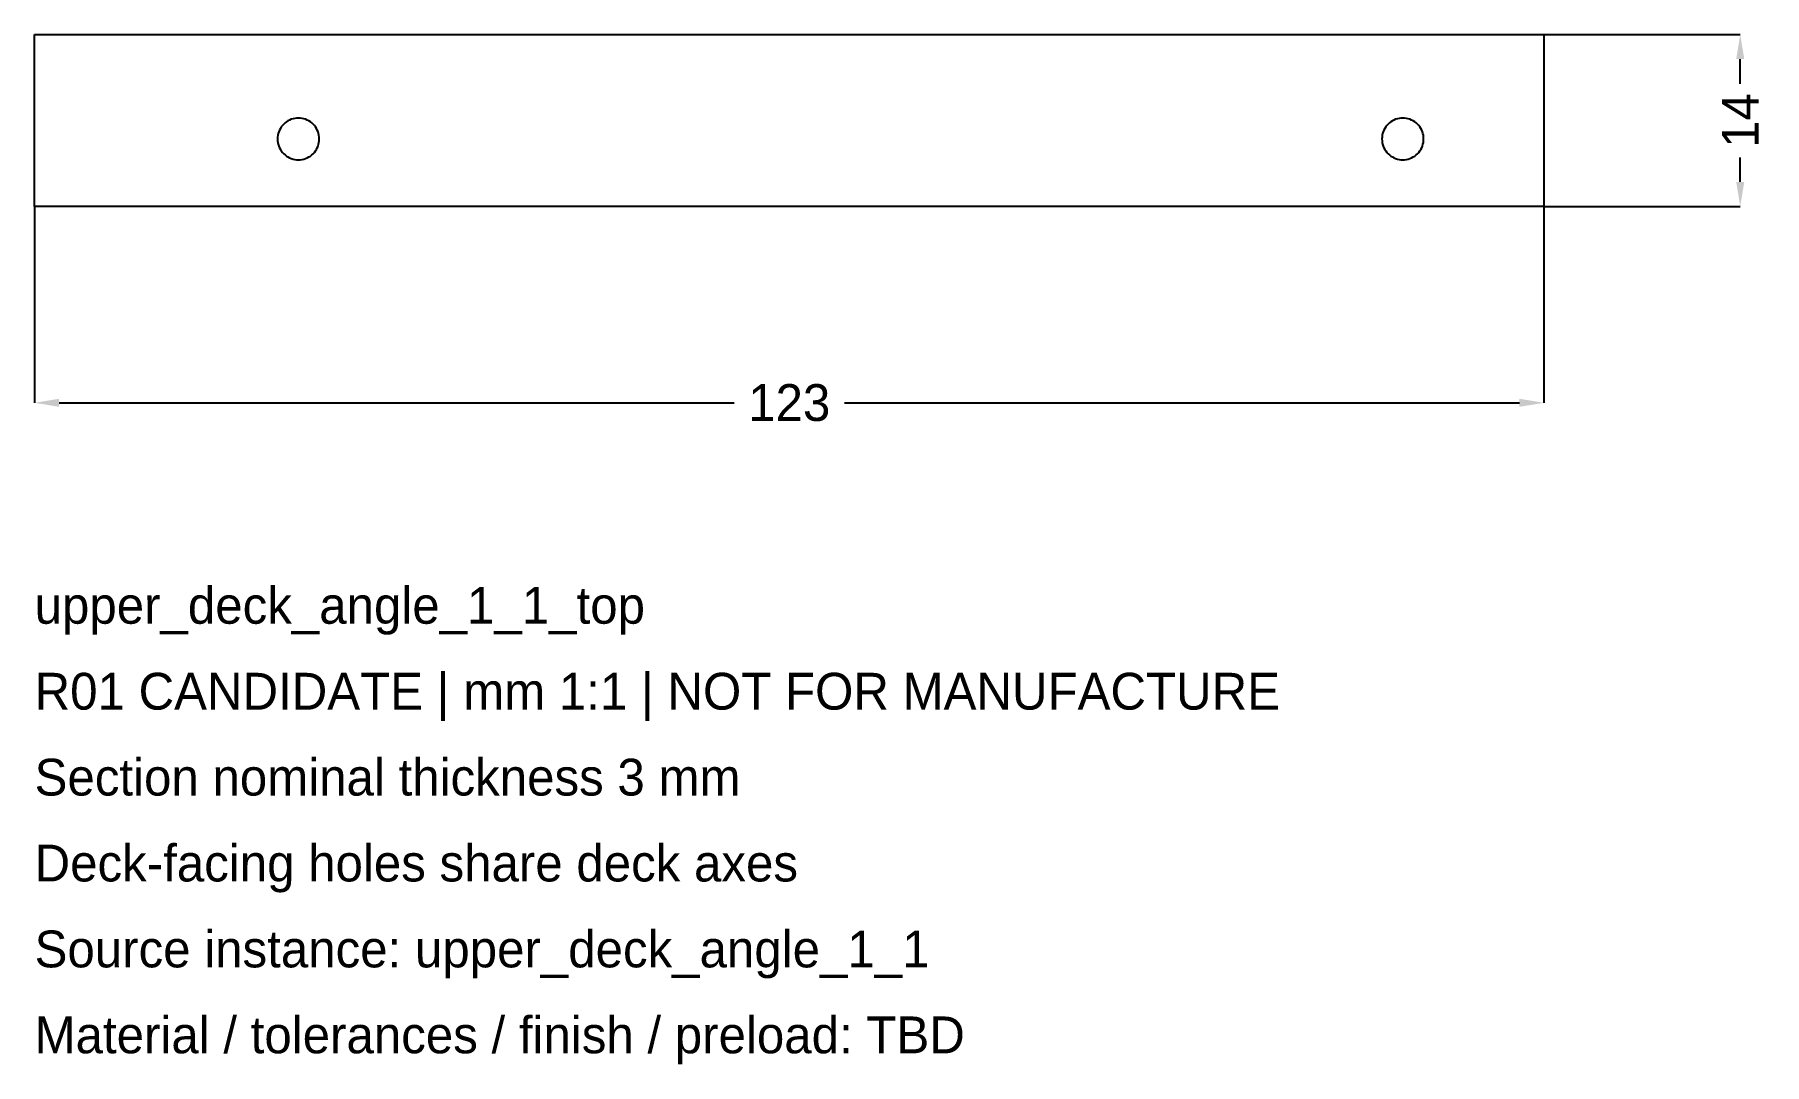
# Model space of a CAD drawing. Header units: millimetres. Extents: x 0 to 1322, y -1284 to 196.
# Drawn here: x 960 to 1101, y -869.9 to -786 of the extents above; entities that cross this region are included whole.
import ezdxf

# ---------------------------------------------------------------- set-up
doc = ezdxf.new("R2010")
doc.units = ezdxf.units.MM
for name, color, linetype in [('REFERENCE_DIMENSIONS', 2, 'Continuous'), ('REFERENCE_GEOMETRY', 7, 'Continuous'), ('REFERENCE_NOTES', 3, 'Continuous')]:
    doc.layers.add(name, color=color, linetype=linetype)
doc.dimstyles.get("Standard").update_dxf_attribs({"dimtxt": 2.5, "dimasz": 2.5, "dimexe": 1.25, "dimexo": 0.625, "dimtad": 1, "dimcen": 2.5, "dimazin": 3, "dimtfac": 1, "dimtmove": 0, "dimatfit": 3})

# ---------------------------------------------------------------- blocks, each defined once
blk = doc.blocks.new('_CLOSEDFILLED')
at = {"color": 0, "linetype": 'BYBLOCK'}
blk.add_solid([(-1, 0.164), (0, 0), (-1, -0.164)], dxfattribs=at)
blk = doc.blocks.new('*D17')
for p, q in [((960, -800), (960, -816)), ((1083, -800), (1083, -816)), ((962, -816), (1017, -816)), ((1026, -816), (1081, -816))]:
    blk.add_line(p, q)
at = {"layer": 'Defpoints'}
for p in [(960, -800), (1083, -800), (960, -816)]:
    blk.add_point(p, dxfattribs=at)
at = {"layer": 'REFERENCE_DIMENSIONS', "xscale": 2, "yscale": 2, "rotation": 180}
blk.add_blockref('_CLOSEDFILLED', (960, -816), dxfattribs=at)
at = {"layer": 'REFERENCE_DIMENSIONS', "xscale": 2, "yscale": 2}
blk.add_blockref('_CLOSEDFILLED', (1083, -816), dxfattribs=at)
at = {"layer": 'REFERENCE_DIMENSIONS', "insert": (1021.5, -816), "char_height": 3, "attachment_point": 5}
blk.add_mtext('123', dxfattribs=at)
blk = doc.blocks.new('*D18')
for p, q in [((1083, -786), (1099, -786)), ((1099, -790), (1099, -788)), ((1099, -798), (1099, -796)), ((1083, -800), (1099, -800))]:
    blk.add_line(p, q)
at = {"layer": 'Defpoints'}
for p in [(1083, -786), (1083, -800), (1099, -800)]:
    blk.add_point(p, dxfattribs=at)
at = {"layer": 'REFERENCE_DIMENSIONS', "xscale": 2, "yscale": 2}
for p, rotation in [((1099, -786), 90), ((1099, -800), 270)]:
    blk.add_blockref('_CLOSEDFILLED', p, dxfattribs=dict(at, rotation=rotation))
at = {"layer": 'REFERENCE_DIMENSIONS', "insert": (1099, -793), "char_height": 3, "attachment_point": 5, "rotation": 90}
blk.add_mtext('14', dxfattribs=at)

msp = doc.modelspace()

# ---------------------------------------------------------------- linework, layer by layer
at = {"layer": 'REFERENCE_GEOMETRY'}
for points in [[(960, -786), (960.25, -786), (960.5, -786), (960.75, -786), (961, -786), (961.25, -786), (961.5, -786), (961.75, -786), (962, -786), (962.25, -786), (962.5, -786), (962.75, -786), (963, -786), (963.25, -786), (963.5, -786), (963.75, -786), (964, -786), (964.25, -786), (964.5, -786), (964.75, -786), (965, -786), (965.25, -786), (965.5, -786), (965.75, -786), (966, -786), (966.25, -786), (966.5, -786), (966.75, -786), (967, -786), (967.25, -786), (967.5, -786), (967.75, -786), (968, -786), (968.25, -786), (968.5, -786), (968.75, -786), (969, -786), (969.25, -786), (969.5, -786), (969.75, -786), (970, -786), (970.25, -786), (970.5, -786), (970.75, -786), (971, -786), (971.25, -786), (971.5, -786), (971.75, -786), (972, -786), (972.25, -786), (972.5, -786), (972.75, -786), (973, -786), (973.25, -786), (973.5, -786), (973.75, -786), (974, -786), (974.25, -786), (974.5, -786), (974.75, -786), (975, -786), (975.25, -786), (975.5, -786), (975.75, -786), (976, -786), (976.25, -786), (976.5, -786), (976.75, -786), (977, -786), (977.25, -786), (977.5, -786), (977.75, -786), (978, -786), (978.25, -786), (978.5, -786), (978.75, -786), (979, -786), (979.25, -786), (979.5, -786), (979.75, -786), (980, -786), (980.25, -786), (980.5, -786), (980.75, -786), (981, -786), (981.25, -786), (981.5, -786), (981.75, -786), (982, -786), (982.25, -786), (982.5, -786), (982.75, -786), (983, -786), (983.25, -786), (983.5, -786), (983.75, -786), (984, -786), (984.25, -786), (984.5, -786), (984.75, -786), (985, -786), (985.25, -786), (985.5, -786), (985.75, -786), (986, -786), (986.25, -786), (986.5, -786), (986.75, -786), (987, -786), (987.25, -786), (987.5, -786), (987.75, -786), (988, -786), (988.25, -786), (988.5, -786), (988.75, -786), (989, -786), (989.25, -786), (989.5, -786), (989.75, -786), (990, -786), (990.25, -786), (990.5, -786), (990.75, -786), (991, -786), (991.25, -786), (991.5, -786), (991.75, -786), (992, -786), (992.25, -786), (992.5, -786), (992.75, -786), (993, -786), (993.25, -786), (993.5, -786), (993.75, -786), (994, -786), (994.25, -786), (994.5, -786), (994.75, -786), (995, -786), (995.25, -786), (995.5, -786), (995.75, -786), (996, -786), (996.25, -786), (996.5, -786), (996.75, -786), (997, -786), (997.25, -786), (997.5, -786), (997.75, -786), (998, -786), (998.25, -786), (998.5, -786), (998.75, -786), (999, -786), (999.25, -786), (999.5, -786), (999.75, -786), (1000, -786), (1000.25, -786), (1000.5, -786), (1000.75, -786), (1001, -786), (1001.25, -786), (1001.5, -786), (1001.75, -786), (1002, -786), (1002.25, -786), (1002.5, -786), (1002.75, -786), (1003, -786), (1003.25, -786), (1003.5, -786), (1003.75, -786), (1004, -786), (1004.25, -786), (1004.5, -786), (1004.75, -786), (1005, -786), (1005.25, -786), (1005.5, -786), (1005.75, -786), (1006, -786), (1006.25, -786), (1006.5, -786), (1006.75, -786), (1007, -786), (1007.25, -786), (1007.5, -786), (1007.75, -786), (1008, -786), (1008.25, -786), (1008.5, -786), (1008.75, -786), (1009, -786), (1009.25, -786), (1009.5, -786), (1009.75, -786), (1010, -786), (1010.25, -786), (1010.5, -786), (1010.75, -786), (1011, -786), (1011.25, -786), (1011.5, -786), (1011.75, -786), (1012, -786), (1012.25, -786), (1012.5, -786), (1012.75, -786), (1013, -786), (1013.25, -786), (1013.5, -786), (1013.75, -786), (1014, -786), (1014.25, -786), (1014.5, -786), (1014.75, -786), (1015, -786), (1015.25, -786), (1015.5, -786), (1015.75, -786), (1016, -786), (1016.25, -786), (1016.5, -786), (1016.75, -786), (1017, -786), (1017.25, -786), (1017.5, -786), (1017.75, -786), (1018, -786), (1018.25, -786), (1018.5, -786), (1018.75, -786), (1019, -786), (1019.25, -786), (1019.5, -786), (1019.75, -786), (1020, -786), (1020.25, -786), (1020.5, -786), (1020.75, -786), (1021, -786), (1021.25, -786), (1021.5, -786), (1021.75, -786), (1022, -786), (1022.25, -786), (1022.5, -786), (1022.75, -786), (1023, -786), (1023.25, -786), (1023.5, -786), (1023.75, -786), (1024, -786), (1024.25, -786), (1024.5, -786), (1024.75, -786), (1025, -786), (1025.25, -786), (1025.5, -786), (1025.75, -786), (1026, -786), (1026.25, -786), (1026.5, -786), (1026.75, -786), (1027, -786), (1027.25, -786), (1027.5, -786), (1027.75, -786), (1028, -786), (1028.25, -786), (1028.5, -786), (1028.75, -786), (1029, -786), (1029.25, -786), (1029.5, -786), (1029.75, -786), (1030, -786), (1030.25, -786), (1030.5, -786), (1030.75, -786), (1031, -786), (1031.25, -786), (1031.5, -786), (1031.75, -786), (1032, -786), (1032.25, -786), (1032.5, -786), (1032.75, -786), (1033, -786), (1033.25, -786), (1033.5, -786), (1033.75, -786), (1034, -786), (1034.25, -786), (1034.5, -786), (1034.75, -786), (1035, -786), (1035.25, -786), (1035.5, -786), (1035.75, -786), (1036, -786), (1036.25, -786), (1036.5, -786), (1036.75, -786), (1037, -786), (1037.25, -786), (1037.5, -786), (1037.75, -786), (1038, -786), (1038.25, -786), (1038.5, -786), (1038.75, -786), (1039, -786), (1039.25, -786), (1039.5, -786), (1039.75, -786), (1040, -786), (1040.25, -786), (1040.5, -786), (1040.75, -786), (1041, -786), (1041.25, -786), (1041.5, -786), (1041.75, -786), (1042, -786), (1042.25, -786), (1042.5, -786), (1042.75, -786), (1043, -786), (1043.25, -786), (1043.5, -786), (1043.75, -786), (1044, -786), (1044.25, -786), (1044.5, -786), (1044.75, -786), (1045, -786), (1045.25, -786), (1045.5, -786), (1045.75, -786), (1046, -786), (1046.25, -786), (1046.5, -786), (1046.75, -786), (1047, -786), (1047.25, -786), (1047.5, -786), (1047.75, -786), (1048, -786), (1048.25, -786), (1048.5, -786), (1048.75, -786), (1049, -786), (1049.25, -786), (1049.5, -786), (1049.75, -786), (1050, -786), (1050.25, -786), (1050.5, -786), (1050.75, -786), (1051, -786), (1051.25, -786), (1051.5, -786), (1051.75, -786), (1052, -786), (1052.25, -786), (1052.5, -786), (1052.75, -786), (1053, -786), (1053.25, -786), (1053.5, -786), (1053.75, -786), (1054, -786), (1054.25, -786), (1054.5, -786), (1054.75, -786), (1055, -786), (1055.25, -786), (1055.5, -786), (1055.75, -786), (1056, -786), (1056.25, -786), (1056.5, -786), (1056.75, -786), (1057, -786), (1057.25, -786), (1057.5, -786), (1057.75, -786), (1058, -786), (1058.25, -786), (1058.5, -786), (1058.75, -786), (1059, -786), (1059.25, -786), (1059.5, -786), (1059.75, -786), (1060, -786), (1060.25, -786), (1060.5, -786), (1060.75, -786), (1061, -786), (1061.25, -786), (1061.5, -786), (1061.75, -786), (1062, -786), (1062.25, -786), (1062.5, -786), (1062.75, -786), (1063, -786), (1063.25, -786), (1063.5, -786), (1063.75, -786), (1064, -786), (1064.25, -786), (1064.5, -786), (1064.75, -786), (1065, -786), (1065.25, -786), (1065.5, -786), (1065.75, -786), (1066, -786), (1066.25, -786), (1066.5, -786), (1066.75, -786), (1067, -786), (1067.25, -786), (1067.5, -786), (1067.75, -786), (1068, -786), (1068.25, -786), (1068.5, -786), (1068.75, -786), (1069, -786), (1069.25, -786), (1069.5, -786), (1069.75, -786), (1070, -786), (1070.25, -786), (1070.5, -786), (1070.75, -786), (1071, -786), (1071.25, -786), (1071.5, -786), (1071.75, -786), (1072, -786), (1072.25, -786), (1072.5, -786), (1072.75, -786), (1073, -786), (1073.25, -786), (1073.5, -786), (1073.75, -786), (1074, -786), (1074.25, -786), (1074.5, -786), (1074.75, -786), (1075, -786), (1075.25, -786), (1075.5, -786), (1075.75, -786), (1076, -786), (1076.25, -786), (1076.5, -786), (1076.75, -786), (1077, -786), (1077.25, -786), (1077.5, -786), (1077.75, -786), (1078, -786), (1078.25, -786), (1078.5, -786), (1078.75, -786), (1079, -786), (1079.25, -786), (1079.5, -786), (1079.75, -786), (1080, -786), (1080.25, -786), (1080.5, -786), (1080.75, -786), (1081, -786), (1081.25, -786), (1081.5, -786), (1081.75, -786), (1082, -786), (1082.25, -786), (1082.5, -786), (1082.75, -786), (1083, -786), (1083, -786.25), (1083, -786.5), (1083, -786.75), (1083, -787), (1083, -787.25), (1083, -787.5), (1083, -787.75), (1083, -788), (1083, -788.25), (1083, -788.5), (1083, -788.75), (1083, -789), (1083, -789.25), (1083, -789.5), (1083, -789.75), (1083, -790), (1083, -790.25), (1083, -790.5), (1083, -790.75), (1083, -791), (1083, -791.25), (1083, -791.5), (1083, -791.75), (1083, -792), (1083, -792.25), (1083, -792.5), (1083, -792.75), (1083, -793), (1083, -793.25), (1083, -793.5), (1083, -793.75), (1083, -794), (1083, -794.25), (1083, -794.5), (1083, -794.75), (1083, -795), (1083, -795.25), (1083, -795.5), (1083, -795.75), (1083, -796), (1083, -796.25), (1083, -796.5), (1083, -796.75), (1083, -797), (1083, -797.25), (1083, -797.5), (1083, -797.75), (1083, -798), (1083, -798.25), (1083, -798.5), (1083, -798.75), (1083, -799), (1083, -799.25), (1083, -799.5), (1083, -799.75), (1083, -800), (1082.75, -800), (1082.5, -800), (1082.25, -800), (1082, -800), (1081.75, -800), (1081.5, -800), (1081.25, -800), (1081, -800), (1080.75, -800), (1080.5, -800), (1080.25, -800), (1080, -800), (1079.75, -800), (1079.5, -800), (1079.25, -800), (1079, -800), (1078.75, -800), (1078.5, -800), (1078.25, -800), (1078, -800), (1077.75, -800), (1077.5, -800), (1077.25, -800), (1077, -800), (1076.75, -800), (1076.5, -800), (1076.25, -800), (1076, -800), (1075.75, -800), (1075.5, -800), (1075.25, -800), (1075, -800), (1074.75, -800), (1074.5, -800), (1074.25, -800), (1074, -800), (1073.75, -800), (1073.5, -800), (1073.25, -800), (1073, -800), (1072.75, -800), (1072.5, -800), (1072.25, -800), (1072, -800), (1071.75, -800), (1071.5, -800), (1071.25, -800), (1071, -800), (1070.75, -800), (1070.5, -800), (1070.25, -800), (1070, -800), (1069.75, -800), (1069.5, -800), (1069.25, -800), (1069, -800), (1068.75, -800), (1068.5, -800), (1068.25, -800), (1068, -800), (1067.75, -800), (1067.5, -800), (1067.25, -800), (1067, -800), (1066.75, -800), (1066.5, -800), (1066.25, -800), (1066, -800), (1065.75, -800), (1065.5, -800), (1065.25, -800), (1065, -800), (1064.75, -800), (1064.5, -800), (1064.25, -800), (1064, -800), (1063.75, -800), (1063.5, -800), (1063.25, -800), (1063, -800), (1062.75, -800), (1062.5, -800), (1062.25, -800), (1062, -800), (1061.75, -800), (1061.5, -800), (1061.25, -800), (1061, -800), (1060.75, -800), (1060.5, -800), (1060.25, -800), (1060, -800), (1059.75, -800), (1059.5, -800), (1059.25, -800), (1059, -800), (1058.75, -800), (1058.5, -800), (1058.25, -800), (1058, -800), (1057.75, -800), (1057.5, -800), (1057.25, -800), (1057, -800), (1056.75, -800), (1056.5, -800), (1056.25, -800), (1056, -800), (1055.75, -800), (1055.5, -800), (1055.25, -800), (1055, -800), (1054.75, -800), (1054.5, -800), (1054.25, -800), (1054, -800), (1053.75, -800), (1053.5, -800), (1053.25, -800), (1053, -800), (1052.75, -800), (1052.5, -800), (1052.25, -800), (1052, -800), (1051.75, -800), (1051.5, -800), (1051.25, -800), (1051, -800), (1050.75, -800), (1050.5, -800), (1050.25, -800), (1050, -800), (1049.75, -800), (1049.5, -800), (1049.25, -800), (1049, -800), (1048.75, -800), (1048.5, -800), (1048.25, -800), (1048, -800), (1047.75, -800), (1047.5, -800), (1047.25, -800), (1047, -800), (1046.75, -800), (1046.5, -800), (1046.25, -800), (1046, -800), (1045.75, -800), (1045.5, -800), (1045.25, -800), (1045, -800), (1044.75, -800), (1044.5, -800), (1044.25, -800), (1044, -800), (1043.75, -800), (1043.5, -800), (1043.25, -800), (1043, -800), (1042.75, -800), (1042.5, -800), (1042.25, -800), (1042, -800), (1041.75, -800), (1041.5, -800), (1041.25, -800), (1041, -800), (1040.75, -800), (1040.5, -800), (1040.25, -800), (1040, -800), (1039.75, -800), (1039.5, -800), (1039.25, -800), (1039, -800), (1038.75, -800), (1038.5, -800), (1038.25, -800), (1038, -800), (1037.75, -800), (1037.5, -800), (1037.25, -800), (1037, -800), (1036.75, -800), (1036.5, -800), (1036.25, -800), (1036, -800), (1035.75, -800), (1035.5, -800), (1035.25, -800), (1035, -800), (1034.75, -800), (1034.5, -800), (1034.25, -800), (1034, -800), (1033.75, -800), (1033.5, -800), (1033.25, -800), (1033, -800), (1032.75, -800), (1032.5, -800), (1032.25, -800), (1032, -800), (1031.75, -800), (1031.5, -800), (1031.25, -800), (1031, -800), (1030.75, -800), (1030.5, -800), (1030.25, -800), (1030, -800), (1029.75, -800), (1029.5, -800), (1029.25, -800), (1029, -800), (1028.75, -800), (1028.5, -800), (1028.25, -800), (1028, -800), (1027.75, -800), (1027.5, -800), (1027.25, -800), (1027, -800), (1026.75, -800), (1026.5, -800), (1026.25, -800), (1026, -800), (1025.75, -800), (1025.5, -800), (1025.25, -800), (1025, -800), (1024.75, -800), (1024.5, -800), (1024.25, -800), (1024, -800), (1023.75, -800), (1023.5, -800), (1023.25, -800), (1023, -800), (1022.75, -800), (1022.5, -800), (1022.25, -800), (1022, -800), (1021.75, -800), (1021.5, -800), (1021.25, -800), (1021, -800), (1020.75, -800), (1020.5, -800), (1020.25, -800), (1020, -800), (1019.75, -800), (1019.5, -800), (1019.25, -800), (1019, -800), (1018.75, -800), (1018.5, -800), (1018.25, -800), (1018, -800), (1017.75, -800), (1017.5, -800), (1017.25, -800), (1017, -800), (1016.75, -800), (1016.5, -800), (1016.25, -800), (1016, -800), (1015.75, -800), (1015.5, -800), (1015.25, -800), (1015, -800), (1014.75, -800), (1014.5, -800), (1014.25, -800), (1014, -800), (1013.75, -800), (1013.5, -800), (1013.25, -800), (1013, -800), (1012.75, -800), (1012.5, -800), (1012.25, -800), (1012, -800), (1011.75, -800), (1011.5, -800), (1011.25, -800), (1011, -800), (1010.75, -800), (1010.5, -800), (1010.25, -800), (1010, -800), (1009.75, -800), (1009.5, -800), (1009.25, -800), (1009, -800), (1008.75, -800), (1008.5, -800), (1008.25, -800), (1008, -800), (1007.75, -800), (1007.5, -800), (1007.25, -800), (1007, -800), (1006.75, -800), (1006.5, -800), (1006.25, -800), (1006, -800), (1005.75, -800), (1005.5, -800), (1005.25, -800), (1005, -800), (1004.75, -800), (1004.5, -800), (1004.25, -800), (1004, -800), (1003.75, -800), (1003.5, -800), (1003.25, -800), (1003, -800), (1002.75, -800), (1002.5, -800), (1002.25, -800), (1002, -800), (1001.75, -800), (1001.5, -800), (1001.25, -800), (1001, -800), (1000.75, -800), (1000.5, -800), (1000.25, -800), (1000, -800), (999.75, -800), (999.5, -800), (999.25, -800), (999, -800), (998.75, -800), (998.5, -800), (998.25, -800), (998, -800), (997.75, -800), (997.5, -800), (997.25, -800), (997, -800), (996.75, -800), (996.5, -800), (996.25, -800), (996, -800), (995.75, -800), (995.5, -800), (995.25, -800), (995, -800), (994.75, -800), (994.5, -800), (994.25, -800), (994, -800), (993.75, -800), (993.5, -800), (993.25, -800), (993, -800), (992.75, -800), (992.5, -800), (992.25, -800), (992, -800), (991.75, -800), (991.5, -800), (991.25, -800), (991, -800), (990.75, -800), (990.5, -800), (990.25, -800), (990, -800), (989.75, -800), (989.5, -800), (989.25, -800), (989, -800), (988.75, -800), (988.5, -800), (988.25, -800), (988, -800), (987.75, -800), (987.5, -800), (987.25, -800), (987, -800), (986.75, -800), (986.5, -800), (986.25, -800), (986, -800), (985.75, -800), (985.5, -800), (985.25, -800), (985, -800), (984.75, -800), (984.5, -800), (984.25, -800), (984, -800), (983.75, -800), (983.5, -800), (983.25, -800), (983, -800), (982.75, -800), (982.5, -800), (982.25, -800), (982, -800), (981.75, -800), (981.5, -800), (981.25, -800), (981, -800), (980.75, -800), (980.5, -800), (980.25, -800), (980, -800), (979.75, -800), (979.5, -800), (979.25, -800), (979, -800), (978.75, -800), (978.5, -800), (978.25, -800), (978, -800), (977.75, -800), (977.5, -800), (977.25, -800), (977, -800), (976.75, -800), (976.5, -800), (976.25, -800), (976, -800), (975.75, -800), (975.5, -800), (975.25, -800), (975, -800), (974.75, -800), (974.5, -800), (974.25, -800), (974, -800), (973.75, -800), (973.5, -800), (973.25, -800), (973, -800), (972.75, -800), (972.5, -800), (972.25, -800), (972, -800), (971.75, -800), (971.5, -800), (971.25, -800), (971, -800), (970.75, -800), (970.5, -800), (970.25, -800), (970, -800), (969.75, -800), (969.5, -800), (969.25, -800), (969, -800), (968.75, -800), (968.5, -800), (968.25, -800), (968, -800), (967.75, -800), (967.5, -800), (967.25, -800), (967, -800), (966.75, -800), (966.5, -800), (966.25, -800), (966, -800), (965.75, -800), (965.5, -800), (965.25, -800), (965, -800), (964.75, -800), (964.5, -800), (964.25, -800), (964, -800), (963.75, -800), (963.5, -800), (963.25, -800), (963, -800), (962.75, -800), (962.5, -800), (962.25, -800), (962, -800), (961.75, -800), (961.5, -800), (961.25, -800), (961, -800), (960.75, -800), (960.5, -800), (960.25, -800), (960, -800), (960, -799.75), (960, -799.5), (960, -799.25), (960, -799), (960, -798.75), (960, -798.5), (960, -798.25), (960, -798), (960, -797.75), (960, -797.5), (960, -797.25), (960, -797), (960, -796.75), (960, -796.5), (960, -796.25), (960, -796), (960, -795.75), (960, -795.5), (960, -795.25), (960, -795), (960, -794.75), (960, -794.5), (960, -794.25), (960, -794), (960, -793.75), (960, -793.5), (960, -793.25), (960, -793), (960, -792.75), (960, -792.5), (960, -792.25), (960, -792), (960, -791.75), (960, -791.5), (960, -791.25), (960, -791), (960, -790.75), (960, -790.5), (960, -790.25), (960, -790), (960, -789.75), (960, -789.5), (960, -789.25), (960, -789), (960, -788.75), (960, -788.5), (960, -788.25), (960, -788), (960, -787.75), (960, -787.5), (960, -787.25), (960, -787), (960, -786.75), (960, -786.5), (960, -786.25)], [(983.2, -794.5), (983.1935, -794.3518), (983.1742, -794.2048), (983.1421, -794.06), (983.0975, -793.9186), (983.0407, -793.7815), (982.9722, -793.65), (982.8926, -793.5249), (982.8023, -793.4073), (982.7021, -793.2979), (982.5927, -793.1977), (982.4751, -793.1074), (982.35, -793.0278), (982.2185, -792.9593), (982.0814, -792.9025), (981.94, -792.8579), (981.7952, -792.8258), (981.6482, -792.8065), (981.5, -792.8), (981.3518, -792.8065), (981.2048, -792.8258), (981.06, -792.8579), (980.9186, -792.9025), (980.7815, -792.9593), (980.65, -793.0278), (980.5249, -793.1074), (980.4073, -793.1977), (980.2979, -793.2979), (980.1977, -793.4073), (980.1074, -793.5249), (980.0278, -793.65), (979.9593, -793.7815), (979.9025, -793.9186), (979.8579, -794.06), (979.8258, -794.2048), (979.8065, -794.3518), (979.8, -794.5), (979.8065, -794.6482), (979.8258, -794.7952), (979.8579, -794.94), (979.9025, -795.0814), (979.9593, -795.2185), (980.0278, -795.35), (980.1074, -795.4751), (980.1977, -795.5927), (980.2979, -795.7021), (980.4073, -795.8023), (980.5249, -795.8926), (980.65, -795.9722), (980.7815, -796.0407), (980.9186, -796.0975), (981.06, -796.1421), (981.2048, -796.1742), (981.3518, -796.1935), (981.5, -796.2), (981.6482, -796.1935), (981.7952, -796.1742), (981.94, -796.1421), (982.0814, -796.0975), (982.2185, -796.0407), (982.35, -795.9722), (982.4751, -795.8926), (982.5927, -795.8023), (982.7021, -795.7021), (982.8023, -795.5927), (982.8926, -795.4751), (982.9722, -795.35), (983.0407, -795.2185), (983.0975, -795.0814), (983.1421, -794.94), (983.1742, -794.7952), (983.1935, -794.6482)], [(1073.2, -794.5), (1073.1935, -794.3518), (1073.1742, -794.2048), (1073.1421, -794.06), (1073.0975, -793.9186), (1073.0407, -793.7815), (1072.9722, -793.65), (1072.8926, -793.5249), (1072.8023, -793.4073), (1072.7021, -793.2979), (1072.5927, -793.1977), (1072.4751, -793.1074), (1072.35, -793.0278), (1072.2185, -792.9593), (1072.0814, -792.9025), (1071.94, -792.8579), (1071.7952, -792.8258), (1071.6482, -792.8065), (1071.5, -792.8), (1071.3518, -792.8065), (1071.2048, -792.8258), (1071.06, -792.8579), (1070.9186, -792.9025), (1070.7815, -792.9593), (1070.65, -793.0278), (1070.5249, -793.1074), (1070.4073, -793.1977), (1070.2979, -793.2979), (1070.1977, -793.4073), (1070.1074, -793.5249), (1070.0278, -793.65), (1069.9593, -793.7815), (1069.9025, -793.9186), (1069.8579, -794.06), (1069.8258, -794.2048), (1069.8065, -794.3518), (1069.8, -794.5), (1069.8065, -794.6482), (1069.8258, -794.7952), (1069.8579, -794.94), (1069.9025, -795.0814), (1069.9593, -795.2185), (1070.0278, -795.35), (1070.1074, -795.4751), (1070.1977, -795.5927), (1070.2979, -795.7021), (1070.4073, -795.8023), (1070.5249, -795.8926), (1070.65, -795.9722), (1070.7815, -796.0407), (1070.9186, -796.0975), (1071.06, -796.1421), (1071.2048, -796.1742), (1071.3518, -796.1935), (1071.5, -796.2), (1071.6482, -796.1935), (1071.7952, -796.1742), (1071.94, -796.1421), (1072.0814, -796.0975), (1072.2185, -796.0407), (1072.35, -795.9722), (1072.4751, -795.8926), (1072.5927, -795.8023), (1072.7021, -795.7021), (1072.8023, -795.5927), (1072.8926, -795.4751), (1072.9722, -795.35), (1073.0407, -795.2185), (1073.0975, -795.0814), (1073.1421, -794.94), (1073.1742, -794.7952), (1073.1935, -794.6482)]]:
    msp.add_lwpolyline(points, close=True, dxfattribs=at)

# ---------------------------------------------------------------- texts
at = {"layer": 'REFERENCE_NOTES'}
for s, p in [('upper_deck_angle_1_1_top', (960, -834)), ('R01 CANDIDATE | mm 1:1 | NOT FOR MANUFACTURE', (960, -841)), ('Section nominal thickness 3 mm', (960, -848)), ('Deck-facing holes share deck axes', (960, -855)), ('Source instance: upper_deck_angle_1_1', (960, -862)), ('Material / tolerances / finish / preload: TBD', (960, -869))]:
    msp.add_text(s, height=3, dxfattribs=at).set_placement(p)

# ---------------------------------------------------------------- dimensions: what is measured, and where the dimension line sits
at = {"layer": 'REFERENCE_DIMENSIONS'}
dim = msp.add_linear_dim(base=(1099, -800), p1=(1083, -800), p2=(1083, -786), angle=90, dimstyle='Standard', override={"dimtxt": 3, "dimasz": 2, "dimdec": 3}, dxfattribs=at)
dim.commit()
dim.dimension.update_dxf_attribs({"geometry": '*D18', "text_midpoint": (1099, -793)})
dim = msp.add_linear_dim(base=(960, -816), p1=(960, -800), p2=(1083, -800), dimstyle='Standard', override={"dimtxt": 3, "dimasz": 2, "dimdec": 3}, dxfattribs=at)
dim.commit()
dim.dimension.update_dxf_attribs({"geometry": '*D17', "text_midpoint": (1021.5, -816)})

doc.saveas('drawing.dxf')
